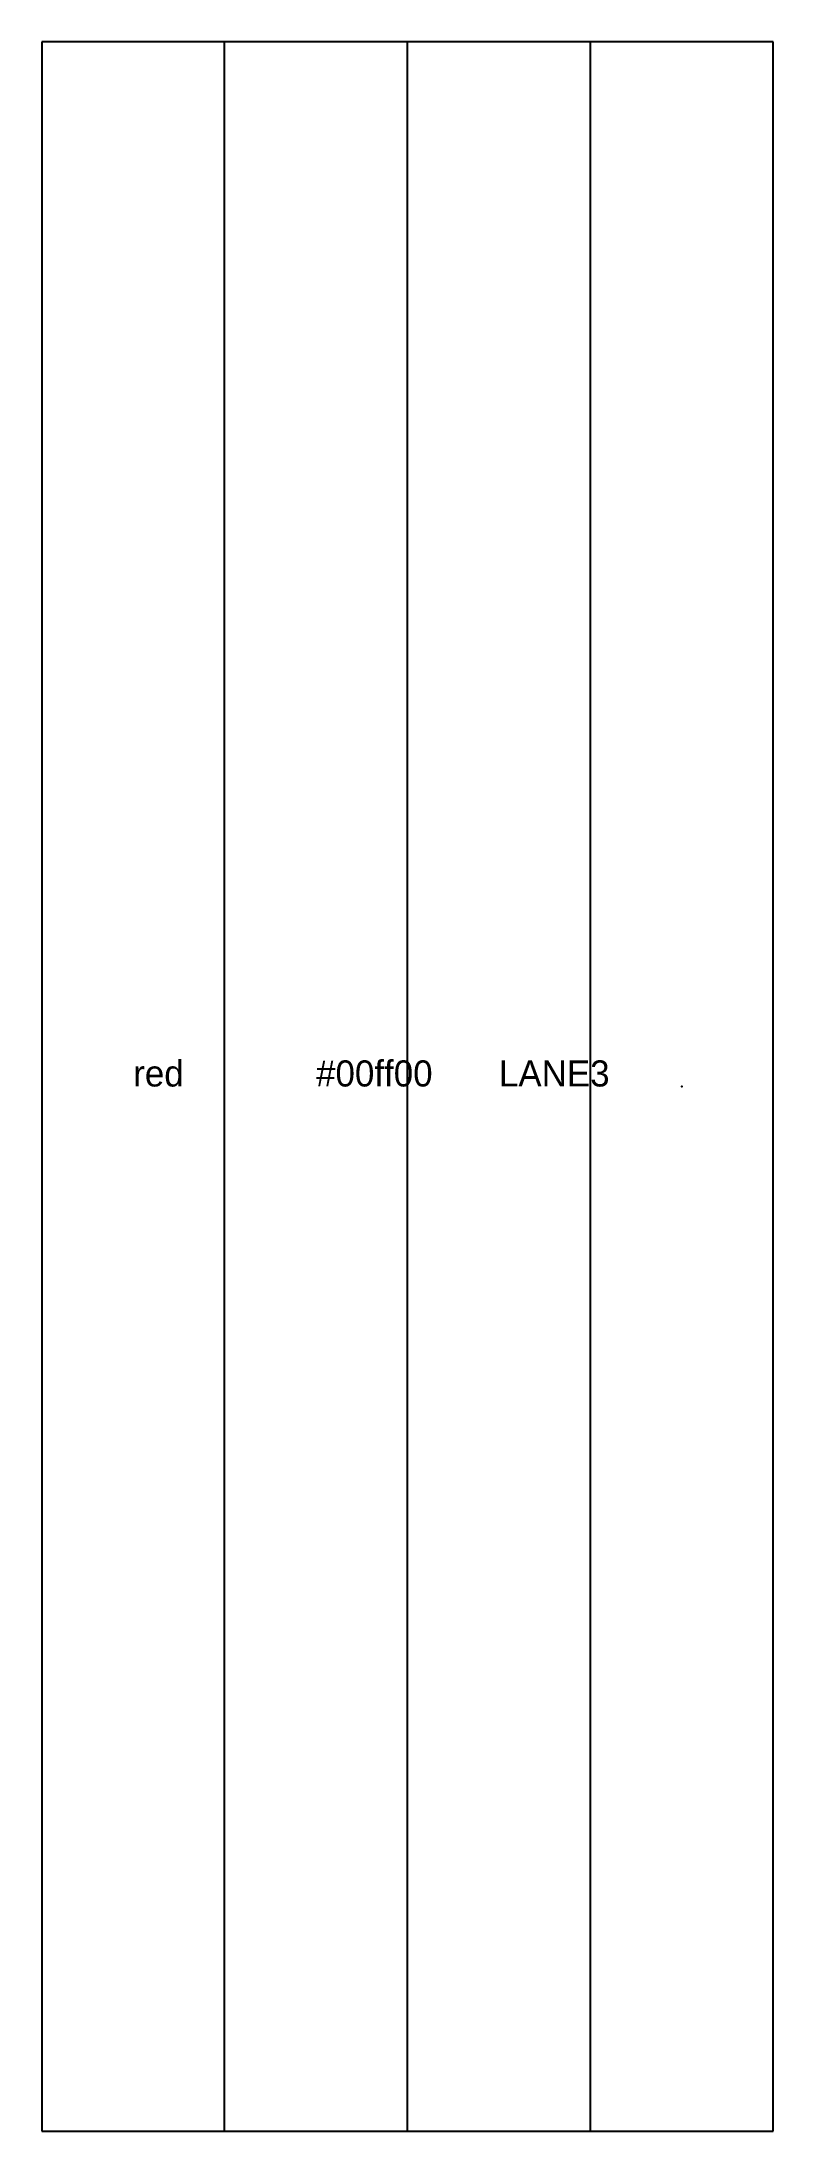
# Model space of a CAD drawing. Header units: metres. Extents: x 0 to 14000, y 0 to 40000.
import ezdxf

# ---------------------------------------------------------------- set-up
doc = ezdxf.new("R2010")
doc.units = ezdxf.units.M

msp = doc.modelspace()

# ---------------------------------------------------------------- linework, layer by layer
for p, q in [((3500, 40000), (0, 40000)), ((0, 40000), (0, 0)), ((7000, 40000), (3500, 40000)), ((3500, 0), (3500, 40000)), ((10500, 40000), (7000, 40000)), ((7000, 0), (7000, 40000)), ((14000, 40000), (10500, 40000)), ((10500, 0), (10500, 40000)), ((14000, 0), (14000, 40000)), ((0, 0), (3500, 0)), ((3500, 0), (7000, 0)), ((7000, 0), (10500, 0)), ((10500, 0), (14000, 0))]:
    msp.add_line(p, q)
at = {"color": 2}
msp.add_point((12250, 20000), dxfattribs=at)

# ---------------------------------------------------------------- texts
at = {"color": 7}
for s, p in [('red', (1750, 20000)), ('#00ff00', (5250, 20000)), ('LANE3', (8750, 20000))]:
    msp.add_text(s, height=500, dxfattribs=at).set_placement(p)

doc.saveas('drawing.dxf')
